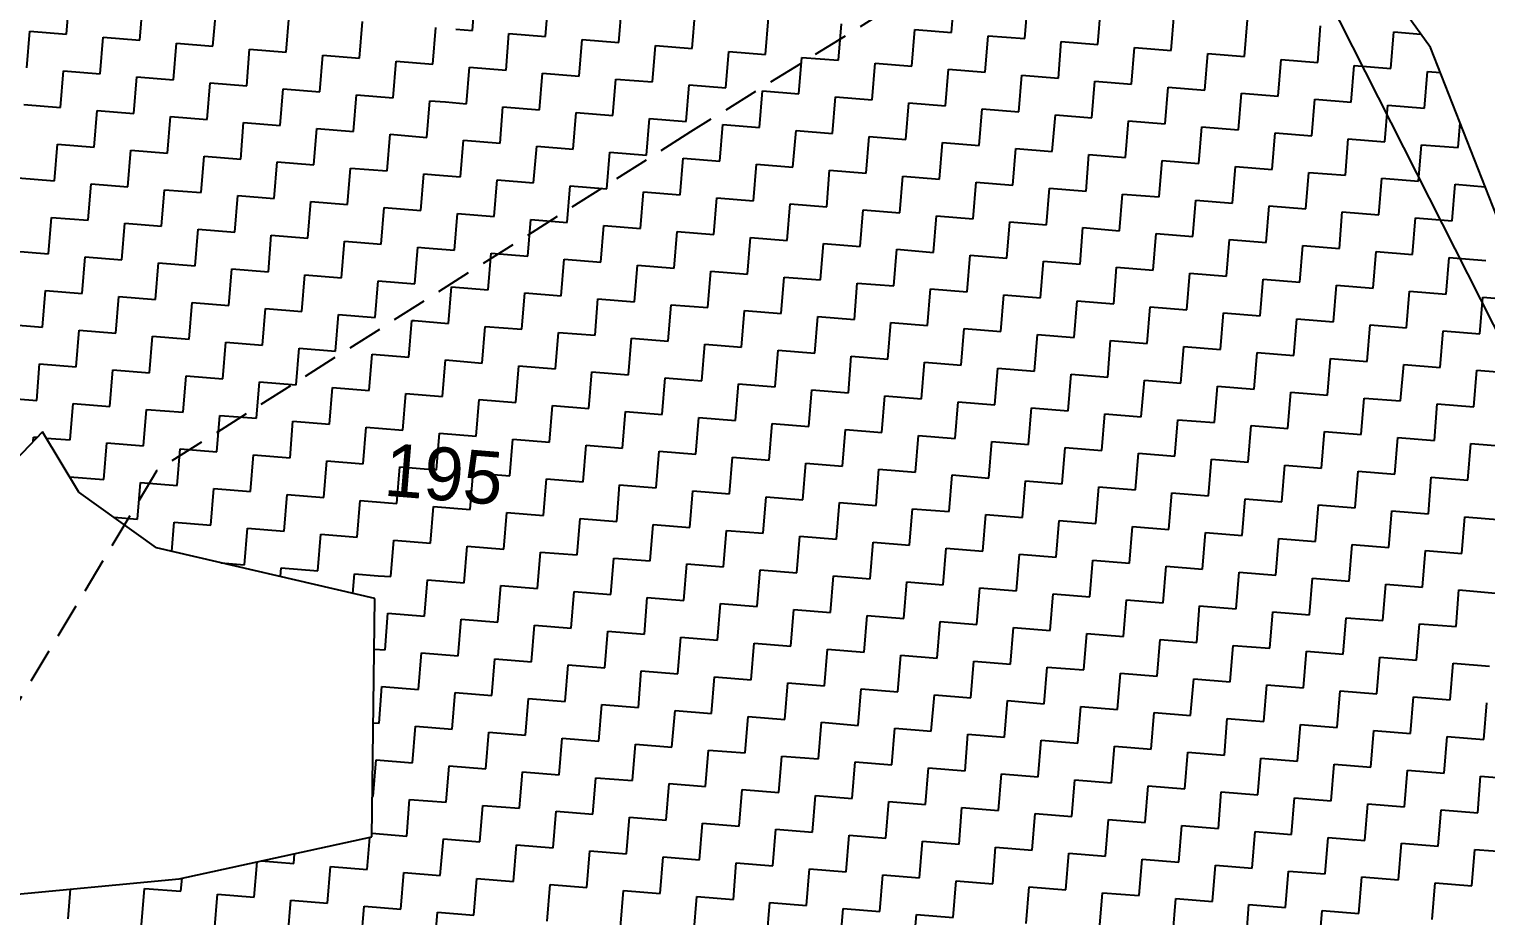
# Model space of a CAD drawing. Header units: metres. Extents: x 286589 to 288713, y 2001360 to 2004418.
# Drawn here: x 288139.6 to 288347.2, y 2003514.4 to 2003640.8 of the extents above; entities that cross this region are included whole.
import ezdxf
from ezdxf.enums import TextEntityAlignment as Align

# ---------------------------------------------------------------- set-up
doc = ezdxf.new("R2010")
doc.units = ezdxf.units.M
doc.header["$MEASUREMENT"] = 0
doc.linetypes.add('DASHED', pattern=[0.75, 0.5, -0.25])
for name, color, linetype in [('LINE_FOOTPATH', 1, 'DASHED'), ('POLY_HATCH', 12, 'Continuous'), ('POLY_PARCEL', 6, 'Continuous'), ('TEXT_PARCEL', 7, 'Continuous')]:
    doc.layers.add(name, color=color, linetype=linetype)
doc.styles.add('TEXT_MAP', font='')
doc.styles.get('TEXT_MAP').set_extended_font_data('Kruti Dev 050')

msp = doc.modelspace()

# ---------------------------------------------------------------- linework, layer by layer
at = {"layer": 'LINE_FOOTPATH', "ltscale": 10}
for p, q in [((288364.25, 2003706.97), (288233.85, 2003626.12)), ((288233.85, 2003626.12), (288157.81, 2003577.86)), ((288157.81, 2003577.86), (288090.71, 2003465.68))]:
    msp.add_line(p, q, dxfattribs=at)
at = {"layer": 'POLY_HATCH', "linetype": 'Continuous'}
for p, q in [((288144.95, 2003640.04), (288145.38, 2003645.26)), ((288155.39, 2003639.19), (288155.81, 2003644.41)), ((288202.78, 2003640.58), (288203.2, 2003645.8)), ((288213.21, 2003639.73), (288213.64, 2003644.95)), ((288223.65, 2003638.88), (288224.07, 2003644.1)), ((288271.04, 2003640.27), (288271.46, 2003645.49)), ((288281.47, 2003639.42), (288281.9, 2003644.64)), ((288165.82, 2003638.34), (288166.25, 2003643.56)), ((288176.26, 2003637.49), (288176.69, 2003642.71)), ((288186.7, 2003636.64), (288187.12, 2003641.86)), ((288234.08, 2003638.03), (288234.51, 2003643.25)), ((288244.52, 2003637.18), (288244.95, 2003642.4)), ((288291.91, 2003638.57), (288292.33, 2003643.79)), ((288302.34, 2003637.72), (288302.77, 2003642.94)), ((288312.78, 2003636.87), (288313.21, 2003642.09)), ((288139.31, 2003635.25), (288139.73, 2003640.47)), ((288139.73, 2003640.47), (288144.95, 2003640.04)), ((288197.13, 2003635.79), (288197.56, 2003641.01)), ((288200.43, 2003640.77), (288202.78, 2003640.58)), ((288207.57, 2003634.94), (288207.99, 2003640.16)), ((288207.99, 2003640.16), (288213.21, 2003639.73)), ((288254.96, 2003636.33), (288255.38, 2003641.55)), ((288265.39, 2003635.48), (288265.82, 2003640.7)), ((288265.82, 2003640.7), (288271.04, 2003640.27)), ((288275.83, 2003634.63), (288276.25, 2003639.84)), ((288276.25, 2003639.84), (288281.47, 2003639.42)), ((288323.22, 2003636.02), (288323.64, 2003641.23)), ((288333.65, 2003635.17), (288334.08, 2003640.38)), ((288334.08, 2003640.38), (288337.92, 2003640.07)), ((288149.74, 2003634.4), (288150.17, 2003639.62)), ((288150.17, 2003639.62), (288155.39, 2003639.19)), ((288160.18, 2003633.55), (288160.61, 2003638.77)), ((288160.61, 2003638.77), (288165.82, 2003638.34)), ((288170.62, 2003632.7), (288171.04, 2003637.92)), ((288171.04, 2003637.92), (288176.26, 2003637.49)), ((288218, 2003634.09), (288218.43, 2003639.31)), ((288218.43, 2003639.31), (288223.65, 2003638.88)), ((288228.44, 2003633.24), (288228.87, 2003638.45)), ((288228.87, 2003638.45), (288234.08, 2003638.03)), ((288286.27, 2003633.78), (288286.69, 2003638.99)), ((288286.69, 2003638.99), (288291.91, 2003638.57)), ((288296.7, 2003632.93), (288297.13, 2003638.14)), ((288297.13, 2003638.14), (288302.34, 2003637.72)), ((288181.05, 2003631.85), (288181.48, 2003637.06)), ((288181.48, 2003637.06), (288186.7, 2003636.64)), ((288191.49, 2003631), (288191.91, 2003636.21)), ((288191.91, 2003636.21), (288197.13, 2003635.79)), ((288238.88, 2003632.39), (288239.3, 2003637.6)), ((288239.3, 2003637.6), (288244.52, 2003637.18)), ((288249.31, 2003631.54), (288249.74, 2003636.75)), ((288249.74, 2003636.75), (288254.96, 2003636.33)), ((288259.75, 2003630.68), (288260.17, 2003635.9)), ((288260.17, 2003635.9), (288265.39, 2003635.48)), ((288307.14, 2003632.07), (288307.56, 2003637.29)), ((288307.56, 2003637.29), (288312.78, 2003636.87)), ((288317.57, 2003631.22), (288318, 2003636.44)), ((288318, 2003636.44), (288323.22, 2003636.02)), ((288328.01, 2003630.37), (288328.44, 2003635.59)), ((288328.44, 2003635.59), (288333.65, 2003635.17)), ((288144.1, 2003629.61), (288144.53, 2003634.82)), ((288144.53, 2003634.82), (288149.74, 2003634.4)), ((288154.54, 2003628.75), (288154.96, 2003633.97)), ((288154.96, 2003633.97), (288160.18, 2003633.55)), ((288201.92, 2003630.14), (288202.35, 2003635.36)), ((288202.35, 2003635.36), (288207.57, 2003634.94)), ((288212.36, 2003629.29), (288212.79, 2003634.51)), ((288212.79, 2003634.51), (288218, 2003634.09)), ((288222.8, 2003628.44), (288223.22, 2003633.66)), ((288223.22, 2003633.66), (288228.44, 2003633.24)), ((288270.19, 2003629.83), (288270.61, 2003635.05)), ((288270.61, 2003635.05), (288275.83, 2003634.63)), ((288280.62, 2003628.98), (288281.05, 2003634.2)), ((288281.05, 2003634.2), (288286.27, 2003633.78)), ((288338.45, 2003629.52), (288338.87, 2003634.74)), ((288338.87, 2003634.74), (288340.7, 2003634.59)), ((288164.97, 2003627.9), (288165.4, 2003633.12)), ((288165.4, 2003633.12), (288170.62, 2003632.7)), ((288175.41, 2003627.05), (288175.83, 2003632.27)), ((288175.83, 2003632.27), (288181.05, 2003631.85)), ((288233.23, 2003627.59), (288233.66, 2003632.81)), ((288233.66, 2003632.81), (288238.88, 2003632.39)), ((288243.67, 2003626.74), (288244.1, 2003631.96)), ((288244.1, 2003631.96), (288249.31, 2003631.54)), ((288291.06, 2003628.13), (288291.48, 2003633.35)), ((288291.48, 2003633.35), (288296.7, 2003632.93)), ((288301.49, 2003627.28), (288301.92, 2003632.5)), ((288301.92, 2003632.5), (288307.14, 2003632.07)), ((288311.93, 2003626.43), (288312.36, 2003631.65)), ((288312.36, 2003631.65), (288317.57, 2003631.22)), ((288138.88, 2003630.03), (288144.1, 2003629.61)), ((288185.85, 2003626.2), (288186.27, 2003631.42)), ((288186.27, 2003631.42), (288191.49, 2003631)), ((288196.28, 2003625.35), (288196.71, 2003630.57)), ((288196.71, 2003630.57), (288198.95, 2003630.39)), ((288198.95, 2003630.39), (288201.92, 2003630.14)), ((288206.72, 2003624.5), (288207.14, 2003629.72)), ((288207.14, 2003629.72), (288212.36, 2003629.29)), ((288254.11, 2003625.89), (288254.53, 2003631.11)), ((288254.53, 2003631.11), (288259.75, 2003630.68)), ((288264.54, 2003625.04), (288264.97, 2003630.26)), ((288264.97, 2003630.26), (288270.19, 2003629.83)), ((288274.98, 2003624.19), (288275.4, 2003629.41)), ((288275.4, 2003629.41), (288280.62, 2003628.98)), ((288322.37, 2003625.58), (288322.79, 2003630.8)), ((288322.79, 2003630.8), (288328.01, 2003630.37)), ((288332.8, 2003624.73), (288333.23, 2003629.95)), ((288333.23, 2003629.95), (288338.45, 2003629.52)), ((288148.89, 2003623.96), (288149.32, 2003629.18)), ((288149.32, 2003629.18), (288154.54, 2003628.75)), ((288159.33, 2003623.11), (288159.75, 2003628.33)), ((288159.75, 2003628.33), (288164.97, 2003627.9)), ((288169.77, 2003622.26), (288170.19, 2003627.48)), ((288170.19, 2003627.48), (288175.41, 2003627.05)), ((288217.15, 2003623.65), (288217.58, 2003628.87)), ((288217.58, 2003628.87), (288222.8, 2003628.44)), ((288227.59, 2003622.8), (288228.02, 2003628.02)), ((288228.02, 2003628.02), (288233.23, 2003627.59)), ((288285.41, 2003623.34), (288285.84, 2003628.56)), ((288285.84, 2003628.56), (288291.06, 2003628.13)), ((288295.85, 2003622.49), (288296.28, 2003627.71)), ((288296.28, 2003627.71), (288301.49, 2003627.28)), ((288343.24, 2003623.88), (288343.53, 2003627.41)), ((288180.2, 2003621.41), (288180.63, 2003626.63)), ((288180.63, 2003626.63), (288185.85, 2003626.2)), ((288190.64, 2003620.56), (288191.06, 2003625.78)), ((288191.06, 2003625.78), (288196.28, 2003625.35)), ((288238.03, 2003621.95), (288238.45, 2003627.17)), ((288238.45, 2003627.17), (288243.67, 2003626.74)), ((288248.46, 2003621.1), (288248.89, 2003626.32)), ((288248.89, 2003626.32), (288254.11, 2003625.89)), ((288258.9, 2003620.25), (288259.32, 2003625.47)), ((288259.32, 2003625.47), (288264.54, 2003625.04)), ((288306.29, 2003621.64), (288306.71, 2003626.86)), ((288306.71, 2003626.86), (288311.93, 2003626.43)), ((288316.72, 2003620.79), (288317.15, 2003626.01)), ((288317.15, 2003626.01), (288322.37, 2003625.58)), ((288143.25, 2003619.17), (288143.68, 2003624.39)), ((288143.68, 2003624.39), (288148.89, 2003623.96)), ((288153.69, 2003618.32), (288154.11, 2003623.54)), ((288154.11, 2003623.54), (288159.33, 2003623.11)), ((288201.07, 2003619.71), (288201.5, 2003624.93)), ((288201.5, 2003624.93), (288206.72, 2003624.5)), ((288211.51, 2003618.86), (288211.94, 2003624.08)), ((288211.94, 2003624.08), (288217.15, 2003623.65)), ((288221.95, 2003618.01), (288222.37, 2003623.23)), ((288222.37, 2003623.23), (288227.59, 2003622.8)), ((288269.33, 2003619.4), (288269.76, 2003624.62)), ((288269.76, 2003624.62), (288274.98, 2003624.19)), ((288279.77, 2003618.55), (288280.2, 2003623.76)), ((288280.2, 2003623.76), (288285.41, 2003623.34)), ((288327.16, 2003619.94), (288327.58, 2003625.16)), ((288327.58, 2003625.16), (288332.8, 2003624.73)), ((288337.6, 2003619.09), (288338.02, 2003624.3)), ((288338.02, 2003624.3), (288343.24, 2003623.88)), ((288164.12, 2003617.47), (288164.55, 2003622.69)), ((288164.55, 2003622.69), (288169.77, 2003622.26)), ((288174.56, 2003616.62), (288174.98, 2003621.84)), ((288174.98, 2003621.84), (288180.2, 2003621.41)), ((288232.38, 2003617.16), (288232.81, 2003622.37)), ((288232.81, 2003622.37), (288238.03, 2003621.95)), ((288242.82, 2003616.31), (288243.24, 2003621.52)), ((288243.24, 2003621.52), (288248.46, 2003621.1)), ((288290.21, 2003617.7), (288290.63, 2003622.91)), ((288290.63, 2003622.91), (288295.85, 2003622.49)), ((288300.64, 2003616.85), (288301.07, 2003622.06)), ((288301.07, 2003622.06), (288306.29, 2003621.64)), ((288311.08, 2003615.99), (288311.5, 2003621.21)), ((288311.5, 2003621.21), (288316.72, 2003620.79)), ((288138.03, 2003619.59), (288143.25, 2003619.17)), ((288184.99, 2003615.77), (288185.42, 2003620.98)), ((288185.42, 2003620.98), (288190.64, 2003620.56)), ((288195.43, 2003614.92), (288195.86, 2003620.13)), ((288195.86, 2003620.13), (288197.47, 2003620)), ((288197.47, 2003620), (288201.07, 2003619.71)), ((288205.87, 2003614.07), (288206.29, 2003619.28)), ((288206.29, 2003619.28), (288211.51, 2003618.86)), ((288253.26, 2003615.46), (288253.68, 2003620.67)), ((288253.68, 2003620.67), (288258.9, 2003620.25)), ((288263.69, 2003614.6), (288264.12, 2003619.82)), ((288264.12, 2003619.82), (288269.33, 2003619.4)), ((288321.52, 2003615.14), (288321.94, 2003620.36)), ((288321.94, 2003620.36), (288327.16, 2003619.94)), ((288331.95, 2003614.29), (288332.38, 2003619.51)), ((288332.38, 2003619.51), (288337.6, 2003619.09)), ((288148.04, 2003613.53), (288148.47, 2003618.74)), ((288148.47, 2003618.74), (288153.69, 2003618.32)), ((288158.48, 2003612.68), (288158.9, 2003617.89)), ((288158.9, 2003617.89), (288164.12, 2003617.47)), ((288168.92, 2003611.82), (288169.34, 2003617.04)), ((288169.34, 2003617.04), (288174.56, 2003616.62)), ((288216.3, 2003613.21), (288216.73, 2003618.43)), ((288216.73, 2003618.43), (288221.95, 2003618.01)), ((288226.74, 2003612.36), (288227.16, 2003617.58)), ((288227.16, 2003617.58), (288232.38, 2003617.16)), ((288274.13, 2003613.75), (288274.55, 2003618.97)), ((288274.55, 2003618.97), (288279.77, 2003618.55)), ((288284.56, 2003612.9), (288284.99, 2003618.12)), ((288284.99, 2003618.12), (288290.21, 2003617.7)), ((288295, 2003612.05), (288295.43, 2003617.27)), ((288295.43, 2003617.27), (288300.64, 2003616.85)), ((288342.39, 2003613.44), (288342.81, 2003618.66)), ((288342.81, 2003618.66), (288347.1, 2003618.31)), ((288179.35, 2003610.97), (288179.78, 2003616.19)), ((288179.78, 2003616.19), (288184.99, 2003615.77)), ((288189.79, 2003610.12), (288190.21, 2003615.34)), ((288190.21, 2003615.34), (288195.43, 2003614.92)), ((288237.18, 2003611.51), (288237.6, 2003616.73)), ((288237.6, 2003616.73), (288242.82, 2003616.31)), ((288247.61, 2003610.66), (288248.04, 2003615.88)), ((288248.04, 2003615.88), (288253.26, 2003615.46)), ((288258.05, 2003609.81), (288258.47, 2003615.03)), ((288258.47, 2003615.03), (288263.69, 2003614.6)), ((288305.44, 2003611.2), (288305.86, 2003616.42)), ((288305.86, 2003616.42), (288311.08, 2003615.99)), ((288315.87, 2003610.35), (288316.3, 2003615.57)), ((288316.3, 2003615.57), (288321.52, 2003615.14)), ((288142.4, 2003608.73), (288142.82, 2003613.95)), ((288142.82, 2003613.95), (288148.04, 2003613.53)), ((288152.84, 2003607.88), (288153.26, 2003613.1)), ((288153.26, 2003613.1), (288158.48, 2003612.68)), ((288200.22, 2003609.27), (288200.65, 2003614.49)), ((288200.65, 2003614.49), (288205.87, 2003614.07)), ((288210.66, 2003608.42), (288211.09, 2003613.64)), ((288211.09, 2003613.64), (288216.3, 2003613.21)), ((288221.1, 2003607.57), (288221.52, 2003612.79)), ((288221.52, 2003612.79), (288226.74, 2003612.36)), ((288268.48, 2003608.96), (288268.91, 2003614.18)), ((288268.91, 2003614.18), (288274.13, 2003613.75)), ((288278.92, 2003608.11), (288279.35, 2003613.33)), ((288279.35, 2003613.33), (288284.56, 2003612.9)), ((288326.31, 2003609.5), (288326.73, 2003614.72)), ((288326.73, 2003614.72), (288331.95, 2003614.29)), ((288336.74, 2003608.65), (288337.17, 2003613.87)), ((288337.17, 2003613.87), (288342.39, 2003613.44)), ((288163.27, 2003607.03), (288163.7, 2003612.25)), ((288163.7, 2003612.25), (288168.92, 2003611.82)), ((288173.71, 2003606.18), (288174.13, 2003611.4)), ((288174.13, 2003611.4), (288179.35, 2003610.97)), ((288231.53, 2003606.72), (288231.96, 2003611.94)), ((288231.96, 2003611.94), (288237.18, 2003611.51)), ((288241.97, 2003605.87), (288242.39, 2003611.09)), ((288242.39, 2003611.09), (288247.61, 2003610.66)), ((288289.36, 2003607.26), (288289.78, 2003612.48)), ((288289.78, 2003612.48), (288295, 2003612.05)), ((288299.79, 2003606.41), (288300.22, 2003611.63)), ((288300.22, 2003611.63), (288305.44, 2003611.2)), ((288310.23, 2003605.56), (288310.65, 2003610.78)), ((288310.65, 2003610.78), (288315.87, 2003610.35)), ((288137.18, 2003609.16), (288142.4, 2003608.73)), ((288184.14, 2003605.33), (288184.57, 2003610.55)), ((288184.57, 2003610.55), (288189.79, 2003610.12)), ((288194.58, 2003604.48), (288195.01, 2003609.7)), ((288195.01, 2003609.7), (288195.99, 2003609.62)), ((288195.99, 2003609.62), (288200.22, 2003609.27)), ((288205.02, 2003603.63), (288205.44, 2003608.85)), ((288205.44, 2003608.85), (288210.66, 2003608.42)), ((288252.4, 2003605.02), (288252.83, 2003610.24)), ((288252.83, 2003610.24), (288258.05, 2003609.81)), ((288262.84, 2003604.17), (288263.27, 2003609.39)), ((288263.27, 2003609.39), (288268.48, 2003608.96)), ((288320.67, 2003604.71), (288321.09, 2003609.93)), ((288321.09, 2003609.93), (288326.31, 2003609.5)), ((288331.1, 2003603.86), (288331.53, 2003609.08)), ((288331.53, 2003609.08), (288336.74, 2003608.65)), ((288147.19, 2003603.09), (288147.62, 2003608.31)), ((288147.62, 2003608.31), (288152.84, 2003607.88)), ((288157.63, 2003602.24), (288158.05, 2003607.46)), ((288158.05, 2003607.46), (288163.27, 2003607.03)), ((288168.06, 2003601.39), (288168.49, 2003606.61)), ((288168.49, 2003606.61), (288173.71, 2003606.18)), ((288215.45, 2003602.78), (288215.88, 2003608)), ((288215.88, 2003608), (288221.1, 2003607.57)), ((288225.89, 2003601.93), (288226.31, 2003607.15)), ((288226.31, 2003607.15), (288231.53, 2003606.72)), ((288273.28, 2003603.32), (288273.7, 2003608.54)), ((288273.7, 2003608.54), (288278.92, 2003608.11)), ((288283.71, 2003602.47), (288284.14, 2003607.69)), ((288284.14, 2003607.69), (288289.36, 2003607.26)), ((288294.15, 2003601.62), (288294.57, 2003606.83)), ((288294.57, 2003606.83), (288299.79, 2003606.41)), ((288341.54, 2003603.01), (288341.96, 2003608.22)), ((288341.96, 2003608.22), (288347.18, 2003607.8)), ((288178.5, 2003600.54), (288178.93, 2003605.76)), ((288178.93, 2003605.76), (288184.14, 2003605.33)), ((288188.94, 2003599.69), (288189.36, 2003604.91)), ((288189.36, 2003604.91), (288194.58, 2003604.48)), ((288236.32, 2003601.08), (288236.75, 2003606.3)), ((288236.75, 2003606.3), (288241.97, 2003605.87)), ((288246.76, 2003600.23), (288247.19, 2003605.44)), ((288247.19, 2003605.44), (288252.4, 2003605.02)), ((288257.2, 2003599.38), (288257.62, 2003604.59)), ((288257.62, 2003604.59), (288262.84, 2003604.17)), ((288304.59, 2003600.77), (288305.01, 2003605.98)), ((288305.01, 2003605.98), (288310.23, 2003605.56)), ((288315.02, 2003599.92), (288315.45, 2003605.13)), ((288315.45, 2003605.13), (288320.67, 2003604.71)), ((288141.55, 2003598.3), (288141.97, 2003603.52)), ((288141.97, 2003603.52), (288147.19, 2003603.09)), ((288151.98, 2003597.45), (288152.41, 2003602.66)), ((288152.41, 2003602.66), (288157.63, 2003602.24)), ((288199.37, 2003598.84), (288199.8, 2003604.05)), ((288199.8, 2003604.05), (288205.02, 2003603.63)), ((288209.81, 2003597.99), (288210.23, 2003603.2)), ((288210.23, 2003603.2), (288215.45, 2003602.78)), ((288267.63, 2003598.53), (288268.06, 2003603.74)), ((288268.06, 2003603.74), (288273.28, 2003603.32)), ((288278.07, 2003597.67), (288278.5, 2003602.89)), ((288278.5, 2003602.89), (288283.71, 2003602.47)), ((288325.46, 2003599.06), (288325.88, 2003604.28)), ((288325.88, 2003604.28), (288331.1, 2003603.86)), ((288335.89, 2003598.21), (288336.32, 2003603.43)), ((288336.32, 2003603.43), (288341.54, 2003603.01)), ((288346.33, 2003597.36), (288346.76, 2003602.58)), ((288346.76, 2003602.58), (288351.97, 2003602.16)), ((288162.42, 2003596.6), (288162.85, 2003601.81)), ((288162.85, 2003601.81), (288168.06, 2003601.39)), ((288172.86, 2003595.75), (288173.28, 2003600.96)), ((288173.28, 2003600.96), (288178.5, 2003600.54)), ((288220.25, 2003597.14), (288220.67, 2003602.35)), ((288220.67, 2003602.35), (288225.89, 2003601.93)), ((288230.68, 2003596.28), (288231.11, 2003601.5)), ((288231.11, 2003601.5), (288236.32, 2003601.08)), ((288241.12, 2003595.43), (288241.54, 2003600.65)), ((288241.54, 2003600.65), (288246.76, 2003600.23)), ((288288.51, 2003596.82), (288288.93, 2003602.04)), ((288288.93, 2003602.04), (288294.15, 2003601.62)), ((288298.94, 2003595.97), (288299.37, 2003601.19)), ((288299.37, 2003601.19), (288304.59, 2003600.77)), ((288309.38, 2003595.12), (288309.8, 2003600.34)), ((288309.8, 2003600.34), (288315.02, 2003599.92)), ((288136.33, 2003598.72), (288141.55, 2003598.3)), ((288183.29, 2003594.89), (288183.72, 2003600.11)), ((288183.72, 2003600.11), (288188.94, 2003599.69)), ((288193.73, 2003594.04), (288194.15, 2003599.26)), ((288194.15, 2003599.26), (288194.51, 2003599.23)), ((288194.51, 2003599.23), (288199.37, 2003598.84)), ((288204.17, 2003593.19), (288204.59, 2003598.41)), ((288204.59, 2003598.41), (288209.81, 2003597.99)), ((288251.55, 2003594.58), (288251.98, 2003599.8)), ((288251.98, 2003599.8), (288257.2, 2003599.38)), ((288261.99, 2003593.73), (288262.42, 2003598.95)), ((288262.42, 2003598.95), (288267.63, 2003598.53)), ((288319.81, 2003594.27), (288320.24, 2003599.49)), ((288320.24, 2003599.49), (288325.46, 2003599.06)), ((288330.25, 2003593.42), (288330.68, 2003598.64)), ((288330.68, 2003598.64), (288335.89, 2003598.21)), ((288146.34, 2003592.65), (288146.77, 2003597.87)), ((288146.77, 2003597.87), (288151.98, 2003597.45)), ((288156.78, 2003591.8), (288157.2, 2003597.02)), ((288157.2, 2003597.02), (288162.42, 2003596.6)), ((288167.21, 2003590.95), (288167.64, 2003596.17)), ((288167.64, 2003596.17), (288172.86, 2003595.75)), ((288214.6, 2003592.34), (288215.03, 2003597.56)), ((288215.03, 2003597.56), (288220.25, 2003597.14)), ((288225.04, 2003591.49), (288225.46, 2003596.71)), ((288225.46, 2003596.71), (288230.68, 2003596.28)), ((288272.43, 2003592.88), (288272.85, 2003598.1)), ((288272.85, 2003598.1), (288278.07, 2003597.67)), ((288282.86, 2003592.03), (288283.29, 2003597.25)), ((288283.29, 2003597.25), (288288.51, 2003596.82)), ((288293.3, 2003591.18), (288293.72, 2003596.4)), ((288293.72, 2003596.4), (288298.94, 2003595.97)), ((288340.69, 2003592.57), (288341.11, 2003597.79)), ((288341.11, 2003597.79), (288346.33, 2003597.36)), ((288177.65, 2003590.1), (288178.08, 2003595.32)), ((288178.08, 2003595.32), (288183.29, 2003594.89)), ((288188.09, 2003589.25), (288188.51, 2003594.47)), ((288188.51, 2003594.47), (288193.73, 2003594.04)), ((288235.47, 2003590.64), (288235.9, 2003595.86)), ((288235.9, 2003595.86), (288241.12, 2003595.43)), ((288245.91, 2003589.79), (288246.34, 2003595.01)), ((288246.34, 2003595.01), (288251.55, 2003594.58)), ((288256.35, 2003588.94), (288256.77, 2003594.16)), ((288256.77, 2003594.16), (288261.99, 2003593.73)), ((288303.73, 2003590.33), (288304.16, 2003595.55)), ((288304.16, 2003595.55), (288309.38, 2003595.12)), ((288314.17, 2003589.48), (288314.6, 2003594.7)), ((288314.6, 2003594.7), (288319.81, 2003594.27)), ((288140.7, 2003587.86), (288141.12, 2003593.08)), ((288141.12, 2003593.08), (288146.34, 2003592.65)), ((288151.13, 2003587.01), (288151.56, 2003592.23)), ((288151.56, 2003592.23), (288156.78, 2003591.8)), ((288198.52, 2003588.4), (288198.95, 2003593.62)), ((288198.95, 2003593.62), (288204.17, 2003593.19)), ((288208.96, 2003587.55), (288209.38, 2003592.77)), ((288209.38, 2003592.77), (288214.6, 2003592.34)), ((288266.78, 2003588.09), (288267.21, 2003593.31)), ((288267.21, 2003593.31), (288272.43, 2003592.88)), ((288277.22, 2003587.24), (288277.64, 2003592.46)), ((288277.64, 2003592.46), (288282.86, 2003592.03)), ((288324.61, 2003588.63), (288325.03, 2003593.85)), ((288325.03, 2003593.85), (288330.25, 2003593.42)), ((288335.04, 2003587.78), (288335.47, 2003593)), ((288335.47, 2003593), (288340.69, 2003592.57)), ((288345.48, 2003586.93), (288345.9, 2003592.15)), ((288345.9, 2003592.15), (288351.12, 2003591.72)), ((288161.57, 2003586.16), (288162, 2003591.38)), ((288162, 2003591.38), (288167.21, 2003590.95)), ((288172.01, 2003585.31), (288172.43, 2003590.53)), ((288172.43, 2003590.53), (288177.65, 2003590.1)), ((288219.39, 2003586.7), (288219.82, 2003591.92)), ((288219.82, 2003591.92), (288225.04, 2003591.49)), ((288229.83, 2003585.85), (288230.26, 2003591.07)), ((288230.26, 2003591.07), (288235.47, 2003590.64)), ((288240.27, 2003585), (288240.69, 2003590.22)), ((288240.69, 2003590.22), (288245.91, 2003589.79)), ((288287.66, 2003586.39), (288288.08, 2003591.61)), ((288288.08, 2003591.61), (288293.3, 2003591.18)), ((288298.09, 2003585.54), (288298.52, 2003590.76)), ((288298.52, 2003590.76), (288303.73, 2003590.33)), ((288135.48, 2003588.29), (288140.7, 2003587.86)), ((288182.44, 2003584.46), (288182.87, 2003589.68)), ((288182.87, 2003589.68), (288188.09, 2003589.25)), ((288192.88, 2003583.61), (288193.3, 2003588.83)), ((288193.3, 2003588.83), (288198.52, 2003588.4)), ((288203.32, 2003582.76), (288203.74, 2003587.97)), ((288203.74, 2003587.97), (288208.96, 2003587.55)), ((288250.7, 2003584.15), (288251.13, 2003589.36)), ((288251.13, 2003589.36), (288256.35, 2003588.94)), ((288261.14, 2003583.3), (288261.56, 2003588.51)), ((288261.56, 2003588.51), (288266.78, 2003588.09)), ((288308.53, 2003584.69), (288308.95, 2003589.9)), ((288308.95, 2003589.9), (288314.17, 2003589.48)), ((288318.96, 2003583.84), (288319.39, 2003589.05)), ((288319.39, 2003589.05), (288324.61, 2003588.63)), ((288329.4, 2003582.98), (288329.83, 2003588.2)), ((288329.83, 2003588.2), (288335.04, 2003587.78)), ((288145.49, 2003582.22), (288145.92, 2003587.44)), ((288145.92, 2003587.44), (288151.13, 2003587.01)), ((288155.93, 2003581.37), (288156.35, 2003586.58)), ((288156.35, 2003586.58), (288161.57, 2003586.16)), ((288213.75, 2003581.91), (288214.18, 2003587.12)), ((288214.18, 2003587.12), (288219.39, 2003586.7)), ((288224.19, 2003581.06), (288224.61, 2003586.27)), ((288224.61, 2003586.27), (288229.83, 2003585.85)), ((288271.58, 2003582.45), (288272, 2003587.66)), ((288272, 2003587.66), (288277.22, 2003587.24)), ((288282.01, 2003581.59), (288282.44, 2003586.81)), ((288282.44, 2003586.81), (288287.66, 2003586.39)), ((288292.45, 2003580.74), (288292.87, 2003585.96)), ((288292.87, 2003585.96), (288298.09, 2003585.54)), ((288339.84, 2003582.13), (288340.26, 2003587.35)), ((288340.26, 2003587.35), (288345.48, 2003586.93)), ((288166.36, 2003580.52), (288166.79, 2003585.73)), ((288166.79, 2003585.73), (288172.01, 2003585.31)), ((288176.8, 2003579.67), (288177.22, 2003584.88)), ((288177.22, 2003584.88), (288182.44, 2003584.46)), ((288187.24, 2003578.81), (288187.66, 2003584.03)), ((288187.66, 2003584.03), (288192.3, 2003583.65)), ((288234.62, 2003580.2), (288235.05, 2003585.42)), ((288235.05, 2003585.42), (288240.27, 2003585)), ((288245.06, 2003579.35), (288245.49, 2003584.57)), ((288245.49, 2003584.57), (288250.7, 2003584.15)), ((288255.5, 2003578.5), (288255.92, 2003583.72)), ((288255.92, 2003583.72), (288261.14, 2003583.3)), ((288302.88, 2003579.89), (288303.31, 2003585.11)), ((288303.31, 2003585.11), (288308.53, 2003584.69)), ((288313.32, 2003579.04), (288313.75, 2003584.26)), ((288313.75, 2003584.26), (288318.96, 2003583.84)), ((288140.22, 2003582.01), (288140.27, 2003582.64)), ((288140.27, 2003582.64), (288140.79, 2003582.6)), ((288142.09, 2003582.49), (288145.49, 2003582.22)), ((288150.28, 2003576.57), (288150.71, 2003581.79)), ((288150.71, 2003581.79), (288155.93, 2003581.37)), ((288192.3, 2003583.65), (288192.88, 2003583.61)), ((288197.67, 2003577.96), (288198.1, 2003583.18)), ((288198.1, 2003583.18), (288203.32, 2003582.76)), ((288208.11, 2003577.11), (288208.53, 2003582.33)), ((288208.53, 2003582.33), (288213.75, 2003581.91)), ((288265.93, 2003577.65), (288266.36, 2003582.87)), ((288266.36, 2003582.87), (288271.58, 2003582.45)), ((288276.37, 2003576.8), (288276.79, 2003582.02)), ((288276.79, 2003582.02), (288282.01, 2003581.59)), ((288323.76, 2003578.19), (288324.18, 2003583.41)), ((288324.18, 2003583.41), (288329.4, 2003582.98)), ((288334.19, 2003577.34), (288334.62, 2003582.56)), ((288334.62, 2003582.56), (288339.84, 2003582.13)), ((288344.63, 2003576.49), (288345.05, 2003581.71)), ((288345.05, 2003581.71), (288350.27, 2003581.28)), ((288160.72, 2003575.72), (288161.14, 2003580.94)), ((288161.14, 2003580.94), (288166.36, 2003580.52)), ((288171.16, 2003574.87), (288171.58, 2003580.09)), ((288171.58, 2003580.09), (288176.8, 2003579.67)), ((288218.54, 2003576.26), (288218.97, 2003581.48)), ((288218.97, 2003581.48), (288224.19, 2003581.06)), ((288228.98, 2003575.41), (288229.41, 2003580.63)), ((288229.41, 2003580.63), (288234.62, 2003580.2)), ((288239.42, 2003574.56), (288239.84, 2003579.78)), ((288239.84, 2003579.78), (288245.06, 2003579.35)), ((288286.8, 2003575.95), (288287.23, 2003581.17)), ((288287.23, 2003581.17), (288292.45, 2003580.74)), ((288297.24, 2003575.1), (288297.67, 2003580.32)), ((288297.67, 2003580.32), (288302.88, 2003579.89)), ((288181.59, 2003574.02), (288182.02, 2003579.24)), ((288182.02, 2003579.24), (288187.24, 2003578.81)), ((288192.03, 2003573.17), (288192.45, 2003578.39)), ((288192.45, 2003578.39), (288197.67, 2003577.96)), ((288202.46, 2003572.32), (288202.89, 2003577.54)), ((288202.89, 2003577.54), (288208.11, 2003577.11)), ((288249.85, 2003573.71), (288250.28, 2003578.93)), ((288250.28, 2003578.93), (288255.5, 2003578.5)), ((288260.29, 2003572.86), (288260.71, 2003578.08)), ((288260.71, 2003578.08), (288265.93, 2003577.65)), ((288307.68, 2003574.25), (288308.1, 2003579.47)), ((288308.1, 2003579.47), (288313.32, 2003579.04)), ((288318.11, 2003573.4), (288318.54, 2003578.62)), ((288318.54, 2003578.62), (288323.76, 2003578.19)), ((288328.55, 2003572.55), (288328.97, 2003577.77)), ((288328.97, 2003577.77), (288334.19, 2003577.34)), ((288145.39, 2003576.97), (288150.28, 2003576.57)), ((288155.08, 2003570.93), (288155.5, 2003576.15)), ((288155.5, 2003576.15), (288160.72, 2003575.72)), ((288212.9, 2003571.47), (288213.33, 2003576.69)), ((288213.33, 2003576.69), (288218.54, 2003576.26)), ((288223.34, 2003570.62), (288223.76, 2003575.84)), ((288223.76, 2003575.84), (288228.98, 2003575.41)), ((288270.72, 2003572.01), (288271.15, 2003577.23)), ((288271.15, 2003577.23), (288276.37, 2003576.8)), ((288281.16, 2003571.16), (288281.59, 2003576.38)), ((288281.59, 2003576.38), (288286.8, 2003575.95)), ((288291.6, 2003570.31), (288292.02, 2003575.53)), ((288292.02, 2003575.53), (288297.24, 2003575.1)), ((288338.99, 2003571.7), (288339.41, 2003576.92)), ((288339.41, 2003576.92), (288344.63, 2003576.49)), ((288165.51, 2003570.08), (288165.94, 2003575.3)), ((288165.94, 2003575.3), (288171.16, 2003574.87)), ((288175.95, 2003569.23), (288176.37, 2003574.45)), ((288176.37, 2003574.45), (288181.59, 2003574.02)), ((288186.38, 2003568.38), (288186.81, 2003573.6)), ((288186.81, 2003573.6), (288190.82, 2003573.27)), ((288233.77, 2003569.77), (288234.2, 2003574.99)), ((288234.2, 2003574.99), (288239.42, 2003574.56)), ((288244.21, 2003568.92), (288244.63, 2003574.14)), ((288244.63, 2003574.14), (288249.85, 2003573.71)), ((288302.03, 2003569.46), (288302.46, 2003574.68)), ((288302.46, 2003574.68), (288307.68, 2003574.25)), ((288312.47, 2003568.61), (288312.9, 2003573.82)), ((288312.9, 2003573.82), (288318.11, 2003573.4)), ((288190.82, 2003573.27), (288192.03, 2003573.17)), ((288196.82, 2003567.53), (288197.25, 2003572.75)), ((288197.25, 2003572.75), (288202.46, 2003572.32)), ((288207.26, 2003566.68), (288207.68, 2003571.9)), ((288207.68, 2003571.9), (288212.9, 2003571.47)), ((288254.65, 2003568.07), (288255.07, 2003573.29)), ((288255.07, 2003573.29), (288260.29, 2003572.86)), ((288265.08, 2003567.22), (288265.51, 2003572.43)), ((288265.51, 2003572.43), (288270.72, 2003572.01)), ((288275.52, 2003566.37), (288275.94, 2003571.58)), ((288275.94, 2003571.58), (288281.16, 2003571.16)), ((288322.91, 2003567.76), (288323.33, 2003572.97)), ((288323.33, 2003572.97), (288328.55, 2003572.55)), ((288333.34, 2003566.91), (288333.77, 2003572.12)), ((288333.77, 2003572.12), (288338.99, 2003571.7)), ((288343.78, 2003566.05), (288344.2, 2003571.27)), ((288344.2, 2003571.27), (288349.42, 2003570.85)), ((288151.69, 2003571.21), (288155.08, 2003570.93)), ((288159.95, 2003566.33), (288160.29, 2003570.51)), ((288160.29, 2003570.51), (288165.51, 2003570.08)), ((288170.31, 2003564.44), (288170.73, 2003569.65)), ((288170.73, 2003569.65), (288175.95, 2003569.23)), ((288217.69, 2003565.83), (288218.12, 2003571.04)), ((288218.12, 2003571.04), (288223.34, 2003570.62)), ((288228.13, 2003564.98), (288228.55, 2003570.19)), ((288228.55, 2003570.19), (288233.77, 2003569.77)), ((288238.57, 2003564.13), (288238.99, 2003569.34)), ((288238.99, 2003569.34), (288244.21, 2003568.92)), ((288285.95, 2003565.52), (288286.38, 2003570.73)), ((288286.38, 2003570.73), (288291.6, 2003570.31)), ((288296.39, 2003564.66), (288296.82, 2003569.88)), ((288296.82, 2003569.88), (288302.03, 2003569.46)), ((288180.74, 2003563.59), (288181.17, 2003568.8)), ((288181.17, 2003568.8), (288186.38, 2003568.38)), ((288191.18, 2003562.74), (288191.6, 2003567.95)), ((288191.6, 2003567.95), (288196.82, 2003567.53)), ((288201.61, 2003561.88), (288202.04, 2003567.1)), ((288202.04, 2003567.1), (288207.26, 2003566.68)), ((288249, 2003563.27), (288249.43, 2003568.49)), ((288249.43, 2003568.49), (288254.65, 2003568.07)), ((288259.44, 2003562.42), (288259.86, 2003567.64)), ((288259.86, 2003567.64), (288265.08, 2003567.22)), ((288306.83, 2003563.81), (288307.25, 2003569.03)), ((288307.25, 2003569.03), (288312.47, 2003568.61)), ((288317.26, 2003562.96), (288317.69, 2003568.18)), ((288317.69, 2003568.18), (288322.91, 2003567.76)), ((288327.7, 2003562.11), (288328.12, 2003567.33)), ((288328.12, 2003567.33), (288333.34, 2003566.91)), ((288212.05, 2003561.03), (288212.48, 2003566.25)), ((288212.48, 2003566.25), (288217.69, 2003565.83)), ((288222.49, 2003560.18), (288222.91, 2003565.4)), ((288222.91, 2003565.4), (288228.13, 2003564.98)), ((288269.87, 2003561.57), (288270.3, 2003566.79)), ((288270.3, 2003566.79), (288275.52, 2003566.37)), ((288280.31, 2003560.72), (288280.74, 2003565.94)), ((288280.74, 2003565.94), (288285.95, 2003565.52)), ((288290.75, 2003559.87), (288291.17, 2003565.09)), ((288291.17, 2003565.09), (288296.39, 2003564.66)), ((288338.13, 2003561.26), (288338.56, 2003566.48)), ((288338.56, 2003566.48), (288343.78, 2003566.05)), ((288166.93, 2003564.71), (288170.31, 2003564.44)), ((288175.42, 2003562.74), (288175.52, 2003564.01)), ((288175.52, 2003564.01), (288180.74, 2003563.59)), ((288185.73, 2003560.34), (288185.96, 2003563.16)), ((288185.96, 2003563.16), (288189.34, 2003562.88)), ((288232.92, 2003559.33), (288233.35, 2003564.55)), ((288233.35, 2003564.55), (288238.57, 2003564.13)), ((288243.36, 2003558.48), (288243.78, 2003563.7)), ((288243.78, 2003563.7), (288249, 2003563.27)), ((288301.18, 2003559.02), (288301.61, 2003564.24)), ((288301.61, 2003564.24), (288306.83, 2003563.81)), ((288311.62, 2003558.17), (288312.04, 2003563.39)), ((288312.04, 2003563.39), (288317.26, 2003562.96)), ((288189.34, 2003562.88), (288191.18, 2003562.74)), ((288195.97, 2003557.09), (288196.4, 2003562.31)), ((288196.4, 2003562.31), (288201.61, 2003561.88)), ((288206.41, 2003556.24), (288206.83, 2003561.46)), ((288206.83, 2003561.46), (288212.05, 2003561.03)), ((288253.79, 2003557.63), (288254.22, 2003562.85)), ((288254.22, 2003562.85), (288259.44, 2003562.42)), ((288264.23, 2003556.78), (288264.66, 2003562)), ((288264.66, 2003562), (288269.87, 2003561.57)), ((288274.67, 2003555.93), (288275.09, 2003561.15)), ((288275.09, 2003561.15), (288280.31, 2003560.72)), ((288322.06, 2003557.32), (288322.48, 2003562.54)), ((288322.48, 2003562.54), (288327.7, 2003562.11)), ((288332.49, 2003556.47), (288332.92, 2003561.69)), ((288332.92, 2003561.69), (288338.13, 2003561.26)), ((288216.84, 2003555.39), (288217.27, 2003560.61)), ((288217.27, 2003560.61), (288222.49, 2003560.18)), ((288227.28, 2003554.54), (288227.7, 2003559.76)), ((288227.7, 2003559.76), (288232.92, 2003559.33)), ((288237.72, 2003553.69), (288238.14, 2003558.91)), ((288238.14, 2003558.91), (288243.36, 2003558.48)), ((288285.1, 2003555.08), (288285.53, 2003560.3)), ((288285.53, 2003560.3), (288290.75, 2003559.87)), ((288295.54, 2003554.23), (288295.96, 2003559.45)), ((288295.96, 2003559.45), (288301.18, 2003559.02)), ((288342.93, 2003555.62), (288343.35, 2003560.84)), ((288343.35, 2003560.84), (288348.57, 2003560.41)), ((288190.33, 2003552.3), (288190.75, 2003557.52)), ((288190.75, 2003557.52), (288195.97, 2003557.09)), ((288248.15, 2003552.84), (288248.58, 2003558.06)), ((288248.58, 2003558.06), (288253.79, 2003557.63)), ((288258.59, 2003551.99), (288259.01, 2003557.21)), ((288259.01, 2003557.21), (288264.23, 2003556.78)), ((288305.98, 2003553.38), (288306.4, 2003558.6)), ((288306.4, 2003558.6), (288311.62, 2003558.17)), ((288316.41, 2003552.53), (288316.84, 2003557.75)), ((288316.84, 2003557.75), (288322.06, 2003557.32)), ((288326.85, 2003551.68), (288327.27, 2003556.89)), ((288327.27, 2003556.89), (288332.49, 2003556.47)), ((288200.76, 2003551.45), (288201.19, 2003556.67)), ((288201.19, 2003556.67), (288206.41, 2003556.24)), ((288211.2, 2003550.6), (288211.62, 2003555.82)), ((288211.62, 2003555.82), (288216.84, 2003555.39)), ((288221.64, 2003549.75), (288222.06, 2003554.96)), ((288222.06, 2003554.96), (288227.28, 2003554.54)), ((288269.02, 2003551.14), (288269.45, 2003556.36)), ((288269.45, 2003556.36), (288274.67, 2003555.93)), ((288279.46, 2003550.29), (288279.89, 2003555.5)), ((288279.89, 2003555.5), (288285.1, 2003555.08)), ((288289.9, 2003549.44), (288290.32, 2003554.65)), ((288290.32, 2003554.65), (288295.54, 2003554.23)), ((288337.28, 2003550.83), (288337.71, 2003556.04)), ((288337.71, 2003556.04), (288342.93, 2003555.62)), ((288232.07, 2003548.9), (288232.5, 2003554.11)), ((288232.5, 2003554.11), (288237.72, 2003553.69)), ((288242.51, 2003548.05), (288242.93, 2003553.26)), ((288242.93, 2003553.26), (288248.15, 2003552.84)), ((288300.33, 2003548.58), (288300.76, 2003553.8)), ((288300.76, 2003553.8), (288305.98, 2003553.38)), ((288310.77, 2003547.73), (288311.19, 2003552.95)), ((288311.19, 2003552.95), (288316.41, 2003552.53)), ((288188.79, 2003552.42), (288190.33, 2003552.3)), ((288195.12, 2003546.66), (288195.54, 2003551.87)), ((288195.54, 2003551.87), (288200.76, 2003551.45)), ((288205.56, 2003545.8), (288205.98, 2003551.02)), ((288205.98, 2003551.02), (288211.2, 2003550.6)), ((288252.94, 2003547.19), (288253.37, 2003552.41)), ((288253.37, 2003552.41), (288258.59, 2003551.99)), ((288263.38, 2003546.34), (288263.81, 2003551.56)), ((288263.81, 2003551.56), (288269.02, 2003551.14)), ((288273.82, 2003545.49), (288274.24, 2003550.71)), ((288274.24, 2003550.71), (288279.46, 2003550.29)), ((288321.2, 2003546.88), (288321.63, 2003552.1)), ((288321.63, 2003552.1), (288326.85, 2003551.68)), ((288331.64, 2003546.03), (288332.07, 2003551.25)), ((288332.07, 2003551.25), (288337.28, 2003550.83)), ((288215.99, 2003544.95), (288216.42, 2003550.17)), ((288216.42, 2003550.17), (288221.64, 2003549.75)), ((288226.43, 2003544.1), (288226.85, 2003549.32)), ((288226.85, 2003549.32), (288232.07, 2003548.9)), ((288236.86, 2003543.25), (288237.29, 2003548.47)), ((288237.29, 2003548.47), (288242.51, 2003548.05)), ((288284.25, 2003544.64), (288284.68, 2003549.86)), ((288284.68, 2003549.86), (288289.9, 2003549.44)), ((288294.69, 2003543.79), (288295.11, 2003549.01)), ((288295.11, 2003549.01), (288300.33, 2003548.58)), ((288342.08, 2003545.18), (288342.5, 2003550.4)), ((288342.5, 2003550.4), (288347.72, 2003549.98)), ((288189.48, 2003541.86), (288189.9, 2003547.08)), ((288189.9, 2003547.08), (288195.12, 2003546.66)), ((288247.3, 2003542.4), (288247.73, 2003547.62)), ((288247.73, 2003547.62), (288252.94, 2003547.19)), ((288257.74, 2003541.55), (288258.16, 2003546.77)), ((288258.16, 2003546.77), (288263.38, 2003546.34)), ((288305.12, 2003542.94), (288305.55, 2003548.16)), ((288305.55, 2003548.16), (288310.77, 2003547.73)), ((288315.56, 2003542.09), (288315.99, 2003547.31)), ((288315.99, 2003547.31), (288321.2, 2003546.88)), ((288326, 2003541.24), (288326.42, 2003546.46)), ((288326.42, 2003546.46), (288331.64, 2003546.03)), ((288199.91, 2003541.01), (288200.34, 2003546.23)), ((288200.34, 2003546.23), (288205.56, 2003545.8)), ((288210.35, 2003540.16), (288210.77, 2003545.38)), ((288210.77, 2003545.38), (288215.99, 2003544.95)), ((288220.78, 2003539.31), (288221.21, 2003544.53)), ((288221.21, 2003544.53), (288226.43, 2003544.1)), ((288268.17, 2003540.7), (288268.6, 2003545.92)), ((288268.6, 2003545.92), (288273.82, 2003545.49)), ((288278.61, 2003539.85), (288279.03, 2003545.07)), ((288279.03, 2003545.07), (288284.25, 2003544.64)), ((288336.43, 2003540.39), (288336.86, 2003545.61)), ((288336.86, 2003545.61), (288342.08, 2003545.18)), ((288346.87, 2003539.54), (288347.3, 2003544.76)), ((288231.22, 2003538.46), (288231.65, 2003543.68)), ((288231.65, 2003543.68), (288236.86, 2003543.25)), ((288241.66, 2003537.61), (288242.08, 2003542.83)), ((288242.08, 2003542.83), (288247.3, 2003542.4)), ((288289.05, 2003539), (288289.47, 2003544.22)), ((288289.47, 2003544.22), (288294.69, 2003543.79)), ((288299.48, 2003538.15), (288299.91, 2003543.37)), ((288299.91, 2003543.37), (288305.12, 2003542.94)), ((288309.92, 2003537.3), (288310.34, 2003542.52)), ((288310.34, 2003542.52), (288315.56, 2003542.09)), ((288188.65, 2003541.93), (288189.48, 2003541.86)), ((288194.27, 2003536.22), (288194.69, 2003541.44)), ((288194.69, 2003541.44), (288199.91, 2003541.01)), ((288204.71, 2003535.37), (288205.13, 2003540.59)), ((288205.13, 2003540.59), (288210.35, 2003540.16)), ((288252.09, 2003536.76), (288252.52, 2003541.98)), ((288252.52, 2003541.98), (288257.74, 2003541.55)), ((288262.53, 2003535.91), (288262.95, 2003541.13)), ((288262.95, 2003541.13), (288268.17, 2003540.7)), ((288272.97, 2003535.06), (288273.39, 2003540.28)), ((288273.39, 2003540.28), (288278.61, 2003539.85)), ((288320.35, 2003536.45), (288320.78, 2003541.67)), ((288320.78, 2003541.67), (288326, 2003541.24)), ((288330.79, 2003535.6), (288331.22, 2003540.81)), ((288331.22, 2003540.81), (288336.43, 2003540.39)), ((288215.14, 2003534.52), (288215.57, 2003539.74)), ((288215.57, 2003539.74), (288220.78, 2003539.31)), ((288225.58, 2003533.67), (288226, 2003538.89)), ((288226, 2003538.89), (288231.22, 2003538.46)), ((288283.4, 2003534.21), (288283.83, 2003539.42)), ((288283.83, 2003539.42), (288289.05, 2003539)), ((288293.84, 2003533.36), (288294.26, 2003538.57)), ((288294.26, 2003538.57), (288299.48, 2003538.15)), ((288341.23, 2003534.75), (288341.65, 2003539.96)), ((288341.65, 2003539.96), (288346.87, 2003539.54)), ((288188.63, 2003531.43), (288189.05, 2003536.64)), ((288189.05, 2003536.64), (288194.27, 2003536.22)), ((288236.01, 2003532.82), (288236.44, 2003538.03)), ((288236.44, 2003538.03), (288241.66, 2003537.61)), ((288246.45, 2003531.97), (288246.88, 2003537.18)), ((288246.88, 2003537.18), (288252.09, 2003536.76)), ((288256.89, 2003531.12), (288257.31, 2003536.33)), ((288257.31, 2003536.33), (288262.53, 2003535.91)), ((288304.27, 2003532.51), (288304.7, 2003537.72)), ((288304.7, 2003537.72), (288309.92, 2003537.3)), ((288314.71, 2003531.65), (288315.14, 2003536.87)), ((288315.14, 2003536.87), (288320.35, 2003536.45)), ((288325.15, 2003530.8), (288325.57, 2003536.02)), ((288325.57, 2003536.02), (288330.79, 2003535.6)), ((288199.06, 2003530.58), (288199.49, 2003535.79)), ((288199.49, 2003535.79), (288204.71, 2003535.37)), ((288209.5, 2003529.73), (288209.92, 2003534.94)), ((288209.92, 2003534.94), (288215.14, 2003534.52)), ((288219.93, 2003528.87), (288220.36, 2003534.09)), ((288220.36, 2003534.09), (288225.58, 2003533.67)), ((288267.32, 2003530.26), (288267.75, 2003535.48)), ((288267.75, 2003535.48), (288272.97, 2003535.06)), ((288277.76, 2003529.41), (288278.18, 2003534.63)), ((288278.18, 2003534.63), (288283.4, 2003534.21)), ((288335.58, 2003529.95), (288336.01, 2003535.17)), ((288336.01, 2003535.17), (288341.23, 2003534.75)), ((288346.02, 2003529.1), (288346.44, 2003534.32)), ((288346.44, 2003534.32), (288351.66, 2003533.9)), ((288230.37, 2003528.02), (288230.8, 2003533.24)), ((288230.8, 2003533.24), (288236.01, 2003532.82)), ((288240.81, 2003527.17), (288241.23, 2003532.39)), ((288241.23, 2003532.39), (288246.45, 2003531.97)), ((288288.19, 2003528.56), (288288.62, 2003533.78)), ((288288.62, 2003533.78), (288293.84, 2003533.36)), ((288298.63, 2003527.71), (288299.06, 2003532.93)), ((288299.06, 2003532.93), (288304.27, 2003532.51)), ((288309.07, 2003526.86), (288309.49, 2003532.08)), ((288309.49, 2003532.08), (288314.71, 2003531.65)), ((288188.52, 2003531.43), (288188.63, 2003531.43)), ((288193.42, 2003525.78), (288193.84, 2003531)), ((288193.84, 2003531), (288199.06, 2003530.58)), ((288203.85, 2003524.93), (288204.28, 2003530.15)), ((288204.28, 2003530.15), (288209.5, 2003529.73)), ((288251.24, 2003526.32), (288251.67, 2003531.54)), ((288251.67, 2003531.54), (288256.89, 2003531.12)), ((288261.68, 2003525.47), (288262.1, 2003530.69)), ((288262.1, 2003530.69), (288267.32, 2003530.26)), ((288272.12, 2003524.62), (288272.54, 2003529.84)), ((288272.54, 2003529.84), (288277.76, 2003529.41)), ((288319.5, 2003526.01), (288319.93, 2003531.23)), ((288319.93, 2003531.23), (288325.15, 2003530.8)), ((288329.94, 2003525.16), (288330.36, 2003530.38)), ((288330.36, 2003530.38), (288335.58, 2003529.95)), ((288214.29, 2003524.08), (288214.72, 2003529.3)), ((288214.72, 2003529.3), (288219.93, 2003528.87)), ((288224.73, 2003523.23), (288225.15, 2003528.45)), ((288225.15, 2003528.45), (288230.37, 2003528.02)), ((288282.55, 2003523.77), (288282.98, 2003528.99)), ((288282.98, 2003528.99), (288288.19, 2003528.56)), ((288292.99, 2003522.92), (288293.41, 2003528.14)), ((288293.41, 2003528.14), (288298.63, 2003527.71)), ((288340.38, 2003524.31), (288340.8, 2003529.53)), ((288340.8, 2003529.53), (288346.02, 2003529.1)), ((288188.46, 2003526.19), (288193.42, 2003525.78)), ((288235.16, 2003522.38), (288235.59, 2003527.6)), ((288235.59, 2003527.6), (288240.81, 2003527.17)), ((288245.6, 2003521.53), (288246.02, 2003526.75)), ((288246.02, 2003526.75), (288251.24, 2003526.32)), ((288256.04, 2003520.68), (288256.46, 2003525.9)), ((288256.46, 2003525.9), (288261.68, 2003525.47)), ((288303.42, 2003522.07), (288303.85, 2003527.29)), ((288303.85, 2003527.29), (288309.07, 2003526.86)), ((288313.86, 2003521.22), (288314.29, 2003526.44)), ((288314.29, 2003526.44), (288319.5, 2003526.01)), ((288324.3, 2003520.37), (288324.72, 2003525.59)), ((288324.72, 2003525.59), (288329.94, 2003525.16)), ((288187.77, 2003520.99), (288188.15, 2003525.58)), ((288198.21, 2003520.14), (288198.64, 2003525.36)), ((288198.64, 2003525.36), (288203.85, 2003524.93)), ((288208.65, 2003519.29), (288209.07, 2003524.51)), ((288209.07, 2003524.51), (288214.29, 2003524.08)), ((288219.08, 2003518.44), (288219.51, 2003523.66)), ((288219.51, 2003523.66), (288224.73, 2003523.23)), ((288266.47, 2003519.83), (288266.9, 2003525.05)), ((288266.9, 2003525.05), (288272.12, 2003524.62)), ((288276.91, 2003518.98), (288277.33, 2003524.2)), ((288277.33, 2003524.2), (288282.55, 2003523.77)), ((288334.73, 2003519.52), (288335.16, 2003524.74)), ((288335.16, 2003524.74), (288340.38, 2003524.31)), ((288345.17, 2003518.67), (288345.59, 2003523.88)), ((288345.59, 2003523.88), (288350.81, 2003523.46)), ((288171.7, 2003517.05), (288172.11, 2003522.1)), ((288172.67, 2003522.22), (288177.34, 2003521.84)), ((288177.34, 2003521.84), (288177.45, 2003523.26)), ((288229.52, 2003517.59), (288229.94, 2003522.81)), ((288229.94, 2003522.81), (288235.16, 2003522.38)), ((288239.96, 2003516.74), (288240.38, 2003521.96)), ((288240.38, 2003521.96), (288245.6, 2003521.53)), ((288287.34, 2003518.13), (288287.77, 2003523.35)), ((288287.77, 2003523.35), (288292.99, 2003522.92)), ((288297.78, 2003517.28), (288298.21, 2003522.49)), ((288298.21, 2003522.49), (288303.42, 2003522.07)), ((288308.22, 2003516.43), (288308.64, 2003521.64)), ((288308.64, 2003521.64), (288313.86, 2003521.22)), ((288161.26, 2003517.9), (288161.41, 2003519.77)), ((288182.13, 2003516.2), (288182.56, 2003521.42)), ((288182.56, 2003521.42), (288187.77, 2003520.99)), ((288192.57, 2003515.35), (288192.99, 2003520.57)), ((288192.99, 2003520.57), (288198.21, 2003520.14)), ((288203, 2003514.5), (288203.43, 2003519.71)), ((288203.43, 2003519.71), (288208.65, 2003519.29)), ((288250.39, 2003515.89), (288250.82, 2003521.1)), ((288250.82, 2003521.1), (288256.04, 2003520.68)), ((288260.83, 2003515.04), (288261.25, 2003520.25)), ((288261.25, 2003520.25), (288266.47, 2003519.83)), ((288271.26, 2003514.18), (288271.69, 2003519.4)), ((288271.69, 2003519.4), (288276.91, 2003518.98)), ((288318.65, 2003515.58), (288319.08, 2003520.79)), ((288319.08, 2003520.79), (288324.3, 2003520.37)), ((288329.09, 2003514.72), (288329.51, 2003519.94)), ((288329.51, 2003519.94), (288334.73, 2003519.52)), ((288145.18, 2003513.96), (288145.53, 2003518.21)), ((288155.62, 2003513.11), (288156.04, 2003518.32)), ((288156.04, 2003518.32), (288161.26, 2003517.9)), ((288166.05, 2003512.26), (288166.48, 2003517.47)), ((288166.48, 2003517.47), (288171.7, 2003517.05)), ((288213.44, 2003513.65), (288213.87, 2003518.86)), ((288213.87, 2003518.86), (288219.08, 2003518.44)), ((288223.88, 2003512.79), (288224.3, 2003518.01)), ((288224.3, 2003518.01), (288229.52, 2003517.59)), ((288281.7, 2003513.33), (288282.13, 2003518.55)), ((288282.13, 2003518.55), (288287.34, 2003518.13)), ((288292.14, 2003512.48), (288292.56, 2003517.7)), ((288292.56, 2003517.7), (288297.78, 2003517.28)), ((288339.52, 2003513.87), (288339.95, 2003519.09)), ((288339.95, 2003519.09), (288345.17, 2003518.67)), ((288176.49, 2003511.4), (288176.91, 2003516.62)), ((288176.91, 2003516.62), (288182.13, 2003516.2)), ((288186.92, 2003510.55), (288187.35, 2003515.77)), ((288187.35, 2003515.77), (288192.57, 2003515.35)), ((288234.31, 2003511.94), (288234.74, 2003517.16)), ((288234.74, 2003517.16), (288239.96, 2003516.74)), ((288244.75, 2003511.09), (288245.17, 2003516.31)), ((288245.17, 2003516.31), (288250.39, 2003515.89)), ((288255.18, 2003510.24), (288255.61, 2003515.46)), ((288255.61, 2003515.46), (288260.83, 2003515.04)), ((288302.57, 2003511.63), (288303, 2003516.85)), ((288303, 2003516.85), (288308.22, 2003516.43)), ((288313.01, 2003510.78), (288313.43, 2003516)), ((288313.43, 2003516), (288318.65, 2003515.58)), ((288197.36, 2003509.7), (288197.79, 2003514.92)), ((288197.79, 2003514.92), (288203, 2003514.5)), ((288265.62, 2003509.39), (288266.05, 2003514.61)), ((288266.05, 2003514.61), (288271.26, 2003514.18)), ((288323.45, 2003509.93), (288323.87, 2003515.15)), ((288323.87, 2003515.15), (288329.09, 2003514.72))]:
    msp.add_line(p, q, dxfattribs=at)
at = {"layer": 'POLY_HATCH'}
for p, q in [((288141.55, 2003583.4), (288114.61, 2003555.12)), ((288146.71, 2003574.77), (288141.55, 2003583.4)), ((288157.79, 2003566.84), (288146.71, 2003574.77)), ((288188.87, 2003559.61), (288157.79, 2003566.84)), ((288188.45, 2003525.65), (288188.87, 2003559.61)), ((288160.99, 2003519.68), (288188.45, 2003525.65)), ((288127.89, 2003516.52), (288160.99, 2003519.68))]:
    msp.add_line(p, q, dxfattribs=at)
msp.add_lwpolyline([(288405.58, 2003511.27), (288387.53, 2003533.54), (288374.17, 2003561.1), (288364.89, 2003586.44), (288348.7, 2003614.23), (288339.3, 2003638.16), (288322.31, 2003661.76), (288311.56, 2003674.92), (288311.77, 2003689.09), (288324.99, 2003712.12), (288333.32, 2003721.37), (288343.64, 2003726.2), (288335.41, 2003729.7), (288319.09, 2003726.78), (288308.7, 2003715.34), (288302.51, 2003697.41), (288275.99, 2003739.52)], dxfattribs=at)
at = {"layer": 'POLY_PARCEL'}
msp.add_line((288360.97, 2003573.55), (288256.27, 2003780.36), dxfattribs=at)

# ---------------------------------------------------------------- texts
at = {"layer": 'TEXT_PARCEL', "style": 'TEXT_MAP'}
msp.add_text('195', height=7.539, rotation=355.34, dxfattribs=at).set_placement((288198.42, 2003573.62), align=Align.CENTER)

doc.saveas('drawing.dxf')
